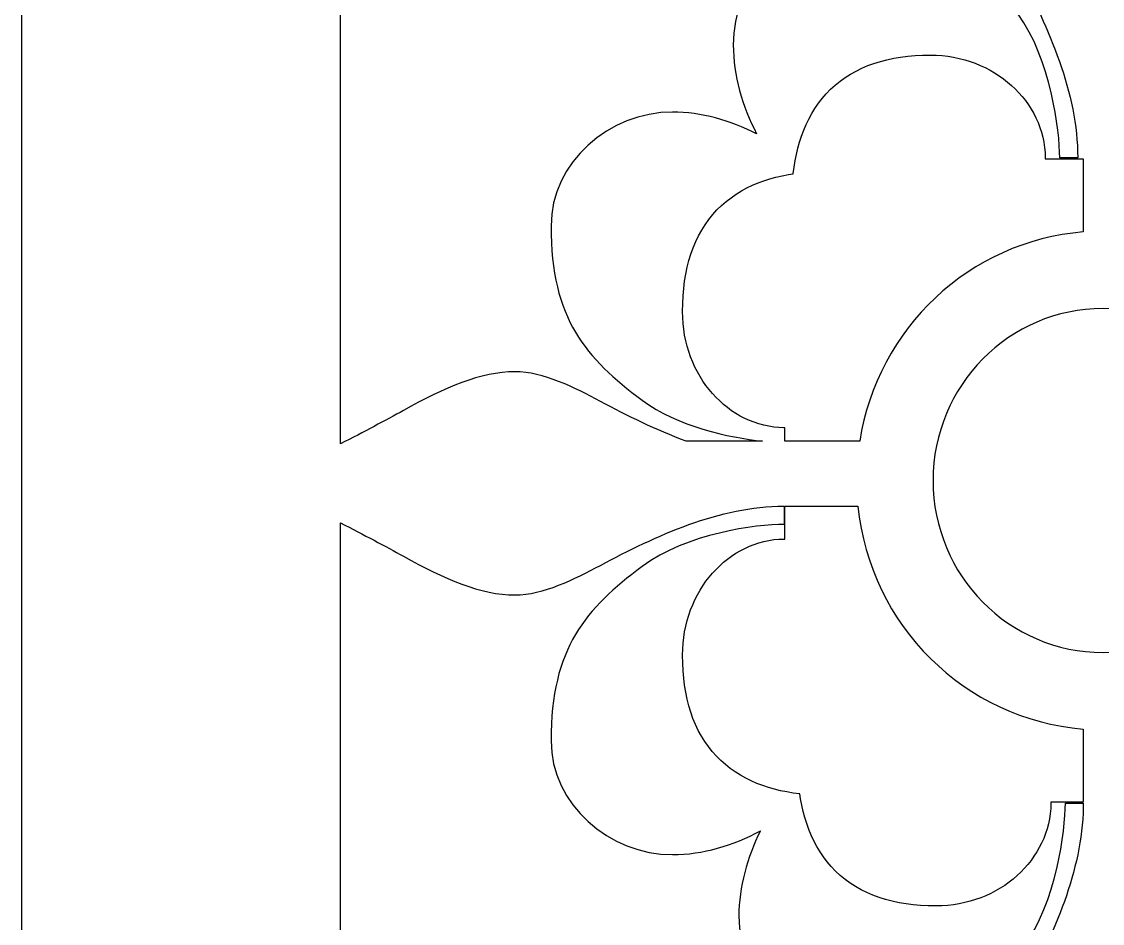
# Model space of a CAD drawing. Header units: centimetres. Extents: x -2.22 to 2.22, y -4.33 to 4.33.
# Drawn here: x -2.219 to -1.645, y -3.409 to -2.93 of the extents above; entities that cross this region are included whole.
import ezdxf

# ---------------------------------------------------------------- set-up
doc = ezdxf.new("R2010")
doc.units = ezdxf.units.CM
doc.header["$MEASUREMENT"] = 0
doc.layers.add('Layer 1', color=7, linetype='Continuous')

msp = doc.modelspace()

# ---------------------------------------------------------------- linework, layer by layer
at = {"layer": 'Layer 1', "color": 242}
for points, knots in [([(-2.21947, -4.33143), (-2.21947, -4.33143), (-2.21947, 4.33143), (-2.21947, 4.33143), (-2.21947, 4.33143), (-2.21947, 4.33143), (2.21948, 4.33143), (2.21948, 4.33143), (2.21948, 4.33143), (2.21948, 4.33143), (2.21948, -4.33143), (2.21948, -4.33143), (2.21948, -4.33143), (2.21948, -4.33143), (-2.21947, -4.33143), (-2.21947, -4.33143)], [0, 0, 0, 0, 0.2, 0.2, 0.2, 0.2, 0.4, 0.4, 0.4, 0.4, 0.6, 0.6, 0.6, 0.6, 1, 1, 1, 1]), ([(-1.6966, -2.82291), (-1.69969, -2.81378), (-1.70146, -2.80503), (-1.70146, -2.79667), (-1.70146, -2.79667), (-1.70146, -2.78153), (-1.69309, -2.76458), (-1.68589, -2.75065), (-1.68589, -2.75065), (-1.67064, -2.7216), (-1.6554, -2.68789), (-1.65479, -2.65408), (-1.65479, -2.65408), (-1.65479, -2.65408), (-1.65479, -2.65197), (-1.65479, -2.65197), (-1.65479, -2.65197), (-1.65479, -2.65197), (-1.66434, -2.65197), (-1.66434, -2.65197), (-1.66434, -2.65197), (-1.66434, -2.66651), (-1.66913, -2.70465), (-1.6865, -2.72826), (-1.6865, -2.72826), (-1.70865, -2.75853), (-1.729, -2.77729), (-1.7781, -2.77729), (-1.7781, -2.77729), (-1.81163, -2.77729), (-1.83797, -2.74582), (-1.83797, -2.71191), (-1.83797, -2.71191), (-1.83797, -2.69657), (-1.83355, -2.68073), (-1.82655, -2.6667), (-1.82655, -2.6667), (-1.84091, -2.67436), (-1.85734, -2.67927), (-1.87324, -2.67927), (-1.87324, -2.67927), (-1.90678, -2.67927), (-1.9379, -2.65263), (-1.9379, -2.61873), (-1.9379, -2.61873), (-1.9379, -2.56908), (-1.91935, -2.5485), (-1.88941, -2.5261), (-1.88941, -2.5261), (-1.86606, -2.50854), (-1.82834, -2.5037), (-1.81397, -2.5037), (-1.81397, -2.5037), (-1.81397, -2.5037), (-1.81397, -2.49401), (-1.81397, -2.49401), (-1.81397, -2.49401), (-1.8481, -2.49401), (-1.88222, -2.50975), (-1.91156, -2.5255), (-1.91156, -2.5255), (-1.92533, -2.53276), (-1.94209, -2.54123), (-1.95706, -2.54123), (-1.95706, -2.54123), (-1.97503, -2.54123), (-1.99478, -2.53276), (-2.01633, -2.52065), (-2.01633, -2.52065), (-2.02586, -2.51542), (-2.03749, -2.50919), (-2.04982, -2.50292), (-2.04982, -2.50292), (-2.04982, -2.50292), (-2.04982, -3.15395), (-2.04982, -3.15395), (-2.04982, -3.15395), (-2.03749, -3.14768), (-2.02586, -3.14145), (-2.01633, -3.13622), (-2.01633, -3.13622), (-1.99478, -3.1241), (-1.97503, -3.11563), (-1.95706, -3.11563), (-1.95706, -3.11563), (-1.94209, -3.11563), (-1.92533, -3.1241), (-1.91156, -3.13137), (-1.91156, -3.13137), (-1.89732, -3.13902), (-1.88195, -3.14666), (-1.86601, -3.1525), (-1.86601, -3.1525), (-1.86601, -3.1525), (-1.82538, -3.1525), (-1.82538, -3.1525), (-1.82538, -3.1525), (-1.84315, -3.15066), (-1.87083, -3.14474), (-1.88941, -3.13076), (-1.88941, -3.13076), (-1.91935, -3.10837), (-1.9379, -3.08779), (-1.9379, -3.03813), (-1.9379, -3.03813), (-1.9379, -3.00423), (-1.90678, -2.9776), (-1.87324, -2.9776), (-1.87324, -2.9776), (-1.85807, -2.9776), (-1.8424, -2.98206), (-1.82853, -2.98914), (-1.82853, -2.98914), (-1.83611, -2.97462), (-1.84096, -2.95801), (-1.84096, -2.94193), (-1.84096, -2.94193), (-1.84096, -2.90802), (-1.81462, -2.87655), (-1.78109, -2.87655), (-1.78109, -2.87655), (-1.73199, -2.87655), (-1.71164, -2.89531), (-1.68949, -2.92558), (-1.68949, -2.92558), (-1.67213, -2.94919), (-1.66733, -2.98733), (-1.66733, -3.00187), (-1.66733, -3.00187), (-1.66733, -3.00187), (-1.65776, -3.00187), (-1.65776, -3.00187), (-1.65776, -3.00187), (-1.65776, -2.96735), (-1.67332, -2.93285), (-1.68889, -2.90318), (-1.68889, -2.90318), (-1.69608, -2.88926), (-1.70446, -2.87231), (-1.70446, -2.85717), (-1.70446, -2.85717), (-1.70446, -2.84639), (-1.7015, -2.83497), (-1.6966, -2.82291)], [0, 0, 0, 0, 0.027027, 0.027027, 0.027027, 0.027027, 0.054054, 0.054054, 0.054054, 0.054054, 0.081081, 0.081081, 0.081081, 0.081081, 0.108108, 0.108108, 0.108108, 0.108108, 0.135135, 0.135135, 0.135135, 0.135135, 0.162162, 0.162162, 0.162162, 0.162162, 0.189189, 0.189189, 0.189189, 0.189189, 0.216216, 0.216216, 0.216216, 0.216216, 0.243243, 0.243243, 0.243243, 0.243243, 0.27027, 0.27027, 0.27027, 0.27027, 0.297297, 0.297297, 0.297297, 0.297297, 0.324324, 0.324324, 0.324324, 0.324324, 0.351351, 0.351351, 0.351351, 0.351351, 0.378378, 0.378378, 0.378378, 0.378378, 0.405405, 0.405405, 0.405405, 0.405405, 0.432432, 0.432432, 0.432432, 0.432432, 0.459459, 0.459459, 0.459459, 0.459459, 0.486486, 0.486486, 0.486486, 0.486486, 0.513514, 0.513514, 0.513514, 0.513514, 0.540541, 0.540541, 0.540541, 0.540541, 0.567568, 0.567568, 0.567568, 0.567568, 0.594595, 0.594595, 0.594595, 0.594595, 0.621622, 0.621622, 0.621622, 0.621622, 0.648649, 0.648649, 0.648649, 0.648649, 0.675676, 0.675676, 0.675676, 0.675676, 0.702703, 0.702703, 0.702703, 0.702703, 0.72973, 0.72973, 0.72973, 0.72973, 0.756757, 0.756757, 0.756757, 0.756757, 0.783784, 0.783784, 0.783784, 0.783784, 0.810811, 0.810811, 0.810811, 0.810811, 0.837838, 0.837838, 0.837838, 0.837838, 0.864865, 0.864865, 0.864865, 0.864865, 0.891892, 0.891892, 0.891892, 0.891892, 0.918919, 0.918919, 0.918919, 0.918919, 0.945946, 0.945946, 0.945946, 0.945946, 1, 1, 1, 1]), ([(-1.81345, -3.1525), (-1.81345, -3.1525), (-1.77373, -3.1525), (-1.77373, -3.1525), (-1.77373, -3.1525), (-1.76433, -3.09268), (-1.71535, -3.04618), (-1.65479, -3.04132), (-1.65479, -3.04132), (-1.65479, -3.04132), (-1.65479, -3.00239), (-1.65479, -3.00239), (-1.65479, -3.00239), (-1.65479, -3.00239), (-1.67505, -3.00239), (-1.67505, -3.00239), (-1.67505, -3.00239), (-1.67505, -3.00239), (-1.67505, -3.00165), (-1.67505, -3.00165), (-1.67505, -3.00165), (-1.67505, -3.00165), (-1.67513, -2.9991), (-1.67513, -2.9991), (-1.67513, -2.9991), (-1.67513, -2.9991), (-1.67537, -2.99635), (-1.67537, -2.99635), (-1.67537, -2.99635), (-1.67537, -2.99635), (-1.67578, -2.99364), (-1.67578, -2.99364), (-1.67578, -2.99364), (-1.67578, -2.99364), (-1.67633, -2.99096), (-1.67633, -2.99096), (-1.67633, -2.99096), (-1.67633, -2.99096), (-1.67703, -2.98833), (-1.67703, -2.98833), (-1.67703, -2.98833), (-1.67703, -2.98833), (-1.67787, -2.98575), (-1.67787, -2.98575), (-1.67787, -2.98575), (-1.67787, -2.98575), (-1.67884, -2.98322), (-1.67884, -2.98322), (-1.67884, -2.98322), (-1.67884, -2.98322), (-1.67995, -2.98074), (-1.67995, -2.98074), (-1.67995, -2.98074), (-1.67995, -2.98074), (-1.68118, -2.97833), (-1.68118, -2.97833), (-1.68118, -2.97833), (-1.68118, -2.97833), (-1.68253, -2.97598), (-1.68253, -2.97598), (-1.68253, -2.97598), (-1.68253, -2.97598), (-1.684, -2.9737), (-1.684, -2.9737), (-1.684, -2.9737), (-1.684, -2.9737), (-1.68559, -2.97149), (-1.68559, -2.97149), (-1.68559, -2.97149), (-1.68559, -2.97149), (-1.68728, -2.96936), (-1.68728, -2.96936), (-1.68728, -2.96936), (-1.68728, -2.96936), (-1.68908, -2.9673), (-1.68908, -2.9673), (-1.68908, -2.9673), (-1.68908, -2.9673), (-1.69099, -2.96532), (-1.69099, -2.96532), (-1.69099, -2.96532), (-1.69099, -2.96532), (-1.69299, -2.96342), (-1.69299, -2.96342), (-1.69299, -2.96342), (-1.69299, -2.96342), (-1.69509, -2.96161), (-1.69509, -2.96161), (-1.69509, -2.96161), (-1.69509, -2.96161), (-1.69729, -2.95989), (-1.69729, -2.95989), (-1.69729, -2.95989), (-1.69729, -2.95989), (-1.69957, -2.95826), (-1.69957, -2.95826), (-1.69957, -2.95826), (-1.69957, -2.95826), (-1.70195, -2.95673), (-1.70195, -2.95673), (-1.70195, -2.95673), (-1.70195, -2.95673), (-1.70441, -2.9553), (-1.70441, -2.9553), (-1.70441, -2.9553), (-1.70441, -2.9553), (-1.70695, -2.95398), (-1.70695, -2.95398), (-1.70695, -2.95398), (-1.70695, -2.95398), (-1.70957, -2.95276), (-1.70957, -2.95276), (-1.70957, -2.95276), (-1.70957, -2.95276), (-1.71227, -2.95165), (-1.71227, -2.95165), (-1.71227, -2.95165), (-1.71227, -2.95165), (-1.71504, -2.95066), (-1.71504, -2.95066), (-1.71504, -2.95066), (-1.71504, -2.95066), (-1.71788, -2.94979), (-1.71788, -2.94979), (-1.71788, -2.94979), (-1.71788, -2.94979), (-1.72079, -2.94905), (-1.72079, -2.94905), (-1.72079, -2.94905), (-1.72079, -2.94905), (-1.72376, -2.94843), (-1.72376, -2.94843), (-1.72376, -2.94843), (-1.72376, -2.94843), (-1.72679, -2.94794), (-1.72679, -2.94794), (-1.72679, -2.94794), (-1.72679, -2.94794), (-1.72987, -2.94759), (-1.72987, -2.94759), (-1.72987, -2.94759), (-1.72987, -2.94759), (-1.733, -2.94737), (-1.733, -2.94737), (-1.733, -2.94737), (-1.733, -2.94737), (-1.73614, -2.9473), (-1.73614, -2.9473), (-1.73614, -2.9473), (-1.73614, -2.9473), (-1.74028, -2.94737), (-1.74028, -2.94737), (-1.74028, -2.94737), (-1.74028, -2.94737), (-1.74427, -2.94757), (-1.74427, -2.94757), (-1.74427, -2.94757), (-1.74427, -2.94757), (-1.74815, -2.94791), (-1.74815, -2.94791), (-1.74815, -2.94791), (-1.74815, -2.94791), (-1.75194, -2.94838), (-1.75194, -2.94838), (-1.75194, -2.94838), (-1.75194, -2.94838), (-1.75563, -2.949), (-1.75563, -2.949), (-1.75563, -2.949), (-1.75563, -2.949), (-1.75922, -2.94976), (-1.75922, -2.94976), (-1.75922, -2.94976), (-1.75922, -2.94976), (-1.76271, -2.95066), (-1.76271, -2.95066), (-1.76271, -2.95066), (-1.76271, -2.95066), (-1.76611, -2.95171), (-1.76611, -2.95171), (-1.76611, -2.95171), (-1.76611, -2.95171), (-1.7694, -2.95291), (-1.7694, -2.95291), (-1.7694, -2.95291), (-1.7694, -2.95291), (-1.77258, -2.95426), (-1.77258, -2.95426), (-1.77258, -2.95426), (-1.77258, -2.95426), (-1.77566, -2.95577), (-1.77566, -2.95577), (-1.77566, -2.95577), (-1.77566, -2.95577), (-1.77862, -2.95742), (-1.77862, -2.95742), (-1.77862, -2.95742), (-1.77862, -2.95742), (-1.78146, -2.95923), (-1.78146, -2.95923), (-1.78146, -2.95923), (-1.78146, -2.95923), (-1.78417, -2.96118), (-1.78417, -2.96118), (-1.78417, -2.96118), (-1.78417, -2.96118), (-1.78675, -2.96327), (-1.78675, -2.96327), (-1.78675, -2.96327), (-1.78675, -2.96327), (-1.78919, -2.9655), (-1.78919, -2.9655), (-1.78919, -2.9655), (-1.78919, -2.9655), (-1.79149, -2.96786), (-1.79149, -2.96786), (-1.79149, -2.96786), (-1.79149, -2.96786), (-1.79365, -2.97034), (-1.79365, -2.97034), (-1.79365, -2.97034), (-1.79365, -2.97034), (-1.79565, -2.97294), (-1.79565, -2.97294), (-1.79565, -2.97294), (-1.79565, -2.97294), (-1.79751, -2.97563), (-1.79751, -2.97563), (-1.79751, -2.97563), (-1.79751, -2.97563), (-1.79922, -2.97842), (-1.79922, -2.97842), (-1.79922, -2.97842), (-1.79922, -2.97842), (-1.80079, -2.9813), (-1.80079, -2.9813), (-1.80079, -2.9813), (-1.80079, -2.9813), (-1.80221, -2.98426), (-1.80221, -2.98426), (-1.80221, -2.98426), (-1.80221, -2.98426), (-1.8035, -2.98729), (-1.8035, -2.98729), (-1.8035, -2.98729), (-1.8035, -2.98729), (-1.80465, -2.99039), (-1.80465, -2.99039), (-1.80465, -2.99039), (-1.80465, -2.99039), (-1.80567, -2.99355), (-1.80567, -2.99355), (-1.80567, -2.99355), (-1.80567, -2.99355), (-1.80657, -2.99678), (-1.80657, -2.99678), (-1.80657, -2.99678), (-1.80657, -2.99678), (-1.80735, -3.00007), (-1.80735, -3.00007), (-1.80735, -3.00007), (-1.80735, -3.00007), (-1.80802, -3.00341), (-1.80802, -3.00341), (-1.80802, -3.00341), (-1.80802, -3.00341), (-1.80858, -3.00681), (-1.80858, -3.00681), (-1.80858, -3.00681), (-1.80858, -3.00681), (-1.80904, -3.01026), (-1.80904, -3.01026), (-1.80904, -3.01026), (-1.80904, -3.01026), (-1.80905, -3.01036), (-1.80905, -3.01036), (-1.80905, -3.01036), (-1.80905, -3.01036), (-1.81162, -3.01077), (-1.81162, -3.01077), (-1.81162, -3.01077), (-1.81162, -3.01077), (-1.81496, -3.01142), (-1.81496, -3.01142), (-1.81496, -3.01142), (-1.81496, -3.01142), (-1.81825, -3.01219), (-1.81825, -3.01219), (-1.81825, -3.01219), (-1.81825, -3.01219), (-1.82148, -3.01308), (-1.82148, -3.01308), (-1.82148, -3.01308), (-1.82148, -3.01308), (-1.82465, -3.0141), (-1.82465, -3.0141), (-1.82465, -3.0141), (-1.82465, -3.0141), (-1.82776, -3.01524), (-1.82776, -3.01524), (-1.82776, -3.01524), (-1.82776, -3.01524), (-1.8308, -3.01652), (-1.8308, -3.01652), (-1.8308, -3.01652), (-1.8308, -3.01652), (-1.83376, -3.01795), (-1.83376, -3.01795), (-1.83376, -3.01795), (-1.83376, -3.01795), (-1.83665, -3.01952), (-1.83665, -3.01952), (-1.83665, -3.01952), (-1.83665, -3.01952), (-1.83945, -3.02123), (-1.83945, -3.02123), (-1.83945, -3.02123), (-1.83945, -3.02123), (-1.84215, -3.0231), (-1.84215, -3.0231), (-1.84215, -3.0231), (-1.84215, -3.0231), (-1.84476, -3.02512), (-1.84476, -3.02512), (-1.84476, -3.02512), (-1.84476, -3.02512), (-1.84725, -3.0273), (-1.84725, -3.0273), (-1.84725, -3.0273), (-1.84725, -3.0273), (-1.84962, -3.02962), (-1.84962, -3.02962), (-1.84962, -3.02962), (-1.84962, -3.02962), (-1.85186, -3.03209), (-1.85186, -3.03209), (-1.85186, -3.03209), (-1.85186, -3.03209), (-1.85396, -3.03471), (-1.85396, -3.03471), (-1.85396, -3.03471), (-1.85396, -3.03471), (-1.85593, -3.03746), (-1.85593, -3.03746), (-1.85593, -3.03746), (-1.85593, -3.03746), (-1.85774, -3.04034), (-1.85774, -3.04034), (-1.85774, -3.04034), (-1.85774, -3.04034), (-1.85941, -3.04335), (-1.85941, -3.04335), (-1.85941, -3.04335), (-1.85941, -3.04335), (-1.86092, -3.04647), (-1.86092, -3.04647), (-1.86092, -3.04647), (-1.86092, -3.04647), (-1.86228, -3.04971), (-1.86228, -3.04971), (-1.86228, -3.04971), (-1.86228, -3.04971), (-1.86349, -3.05306), (-1.86349, -3.05306), (-1.86349, -3.05306), (-1.86349, -3.05306), (-1.86455, -3.05651), (-1.86455, -3.05651), (-1.86455, -3.05651), (-1.86455, -3.05651), (-1.86546, -3.06007), (-1.86546, -3.06007), (-1.86546, -3.06007), (-1.86546, -3.06007), (-1.86622, -3.06373), (-1.86622, -3.06373), (-1.86622, -3.06373), (-1.86622, -3.06373), (-1.86684, -3.06749), (-1.86684, -3.06749), (-1.86684, -3.06749), (-1.86684, -3.06749), (-1.86732, -3.07134), (-1.86732, -3.07134), (-1.86732, -3.07134), (-1.86732, -3.07134), (-1.86766, -3.07531), (-1.86766, -3.07531), (-1.86766, -3.07531), (-1.86766, -3.07531), (-1.86786, -3.07937), (-1.86786, -3.07937), (-1.86786, -3.07937), (-1.86786, -3.07937), (-1.86793, -3.08359), (-1.86793, -3.08359), (-1.86793, -3.08359), (-1.86793, -3.08359), (-1.86786, -3.08676), (-1.86786, -3.08676), (-1.86786, -3.08676), (-1.86786, -3.08676), (-1.86765, -3.08993), (-1.86765, -3.08993), (-1.86765, -3.08993), (-1.86765, -3.08993), (-1.8673, -3.09305), (-1.8673, -3.09305), (-1.8673, -3.09305), (-1.8673, -3.09305), (-1.86682, -3.09611), (-1.86682, -3.09611), (-1.86682, -3.09611), (-1.86682, -3.09611), (-1.86621, -3.09911), (-1.86621, -3.09911), (-1.86621, -3.09911), (-1.86621, -3.09911), (-1.86547, -3.10205), (-1.86547, -3.10205), (-1.86547, -3.10205), (-1.86547, -3.10205), (-1.8646, -3.10493), (-1.8646, -3.10493), (-1.8646, -3.10493), (-1.8646, -3.10493), (-1.86363, -3.10773), (-1.86363, -3.10773), (-1.86363, -3.10773), (-1.86363, -3.10773), (-1.86253, -3.11046), (-1.86253, -3.11046), (-1.86253, -3.11046), (-1.86253, -3.11046), (-1.86133, -3.11311), (-1.86133, -3.11311), (-1.86133, -3.11311), (-1.86133, -3.11311), (-1.86002, -3.11568), (-1.86002, -3.11568), (-1.86002, -3.11568), (-1.86002, -3.11568), (-1.8586, -3.11817), (-1.8586, -3.11817), (-1.8586, -3.11817), (-1.8586, -3.11817), (-1.85709, -3.12057), (-1.85709, -3.12057), (-1.85709, -3.12057), (-1.85709, -3.12057), (-1.85548, -3.12288), (-1.85548, -3.12288), (-1.85548, -3.12288), (-1.85548, -3.12288), (-1.85378, -3.1251), (-1.85378, -3.1251), (-1.85378, -3.1251), (-1.85378, -3.1251), (-1.85199, -3.12723), (-1.85199, -3.12723), (-1.85199, -3.12723), (-1.85199, -3.12723), (-1.85012, -3.12925), (-1.85012, -3.12925), (-1.85012, -3.12925), (-1.85012, -3.12925), (-1.84816, -3.13118), (-1.84816, -3.13118), (-1.84816, -3.13118), (-1.84816, -3.13118), (-1.84612, -3.133), (-1.84612, -3.133), (-1.84612, -3.133), (-1.84612, -3.133), (-1.84401, -3.13471), (-1.84401, -3.13471), (-1.84401, -3.13471), (-1.84401, -3.13471), (-1.84182, -3.13632), (-1.84182, -3.13632), (-1.84182, -3.13632), (-1.84182, -3.13632), (-1.83957, -3.13781), (-1.83957, -3.13781), (-1.83957, -3.13781), (-1.83957, -3.13781), (-1.83724, -3.13918), (-1.83724, -3.13918), (-1.83724, -3.13918), (-1.83724, -3.13918), (-1.83486, -3.14042), (-1.83486, -3.14042), (-1.83486, -3.14042), (-1.83486, -3.14042), (-1.83241, -3.14154), (-1.83241, -3.14154), (-1.83241, -3.14154), (-1.83241, -3.14154), (-1.82991, -3.14252), (-1.82991, -3.14252), (-1.82991, -3.14252), (-1.82991, -3.14252), (-1.82736, -3.14338), (-1.82736, -3.14338), (-1.82736, -3.14338), (-1.82736, -3.14338), (-1.82475, -3.14408), (-1.82475, -3.14408), (-1.82475, -3.14408), (-1.82475, -3.14408), (-1.8221, -3.14464), (-1.8221, -3.14464), (-1.8221, -3.14464), (-1.8221, -3.14464), (-1.81942, -3.14505), (-1.81942, -3.14505), (-1.81942, -3.14505), (-1.81942, -3.14505), (-1.8167, -3.14529), (-1.8167, -3.14529), (-1.8167, -3.14529), (-1.8167, -3.14529), (-1.81418, -3.14537), (-1.81418, -3.14537), (-1.81418, -3.14537), (-1.81418, -3.14537), (-1.81345, -3.14537), (-1.81345, -3.14537), (-1.81345, -3.14537), (-1.81345, -3.14537), (-1.81345, -3.1525), (-1.81345, -3.1525)], [0, 0, 0, 0, 0.007463, 0.007463, 0.007463, 0.007463, 0.014925, 0.014925, 0.014925, 0.014925, 0.022388, 0.022388, 0.022388, 0.022388, 0.029851, 0.029851, 0.029851, 0.029851, 0.037313, 0.037313, 0.037313, 0.037313, 0.044776, 0.044776, 0.044776, 0.044776, 0.052239, 0.052239, 0.052239, 0.052239, 0.059701, 0.059701, 0.059701, 0.059701, 0.067164, 0.067164, 0.067164, 0.067164, 0.074627, 0.074627, 0.074627, 0.074627, 0.08209, 0.08209, 0.08209, 0.08209, 0.089552, 0.089552, 0.089552, 0.089552, 0.097015, 0.097015, 0.097015, 0.097015, 0.104478, 0.104478, 0.104478, 0.104478, 0.11194, 0.11194, 0.11194, 0.11194, 0.119403, 0.119403, 0.119403, 0.119403, 0.126866, 0.126866, 0.126866, 0.126866, 0.134328, 0.134328, 0.134328, 0.134328, 0.141791, 0.141791, 0.141791, 0.141791, 0.149254, 0.149254, 0.149254, 0.149254, 0.156716, 0.156716, 0.156716, 0.156716, 0.164179, 0.164179, 0.164179, 0.164179, 0.171642, 0.171642, 0.171642, 0.171642, 0.179104, 0.179104, 0.179104, 0.179104, 0.186567, 0.186567, 0.186567, 0.186567, 0.19403, 0.19403, 0.19403, 0.19403, 0.201493, 0.201493, 0.201493, 0.201493, 0.208955, 0.208955, 0.208955, 0.208955, 0.216418, 0.216418, 0.216418, 0.216418, 0.223881, 0.223881, 0.223881, 0.223881, 0.231343, 0.231343, 0.231343, 0.231343, 0.238806, 0.238806, 0.238806, 0.238806, 0.246269, 0.246269, 0.246269, 0.246269, 0.253731, 0.253731, 0.253731, 0.253731, 0.261194, 0.261194, 0.261194, 0.261194, 0.268657, 0.268657, 0.268657, 0.268657, 0.276119, 0.276119, 0.276119, 0.276119, 0.283582, 0.283582, 0.283582, 0.283582, 0.291045, 0.291045, 0.291045, 0.291045, 0.298507, 0.298507, 0.298507, 0.298507, 0.30597, 0.30597, 0.30597, 0.30597, 0.313433, 0.313433, 0.313433, 0.313433, 0.320896, 0.320896, 0.320896, 0.320896, 0.328358, 0.328358, 0.328358, 0.328358, 0.335821, 0.335821, 0.335821, 0.335821, 0.343284, 0.343284, 0.343284, 0.343284, 0.350746, 0.350746, 0.350746, 0.350746, 0.358209, 0.358209, 0.358209, 0.358209, 0.365672, 0.365672, 0.365672, 0.365672, 0.373134, 0.373134, 0.373134, 0.373134, 0.380597, 0.380597, 0.380597, 0.380597, 0.38806, 0.38806, 0.38806, 0.38806, 0.395522, 0.395522, 0.395522, 0.395522, 0.402985, 0.402985, 0.402985, 0.402985, 0.410448, 0.410448, 0.410448, 0.410448, 0.41791, 0.41791, 0.41791, 0.41791, 0.425373, 0.425373, 0.425373, 0.425373, 0.432836, 0.432836, 0.432836, 0.432836, 0.440299, 0.440299, 0.440299, 0.440299, 0.447761, 0.447761, 0.447761, 0.447761, 0.455224, 0.455224, 0.455224, 0.455224, 0.462687, 0.462687, 0.462687, 0.462687, 0.470149, 0.470149, 0.470149, 0.470149, 0.477612, 0.477612, 0.477612, 0.477612, 0.485075, 0.485075, 0.485075, 0.485075, 0.492537, 0.492537, 0.492537, 0.492537, 0.5, 0.5, 0.5, 0.5, 0.507463, 0.507463, 0.507463, 0.507463, 0.514925, 0.514925, 0.514925, 0.514925, 0.522388, 0.522388, 0.522388, 0.522388, 0.529851, 0.529851, 0.529851, 0.529851, 0.537313, 0.537313, 0.537313, 0.537313, 0.544776, 0.544776, 0.544776, 0.544776, 0.552239, 0.552239, 0.552239, 0.552239, 0.559701, 0.559701, 0.559701, 0.559701, 0.567164, 0.567164, 0.567164, 0.567164, 0.574627, 0.574627, 0.574627, 0.574627, 0.58209, 0.58209, 0.58209, 0.58209, 0.589552, 0.589552, 0.589552, 0.589552, 0.597015, 0.597015, 0.597015, 0.597015, 0.604478, 0.604478, 0.604478, 0.604478, 0.61194, 0.61194, 0.61194, 0.61194, 0.619403, 0.619403, 0.619403, 0.619403, 0.626866, 0.626866, 0.626866, 0.626866, 0.634328, 0.634328, 0.634328, 0.634328, 0.641791, 0.641791, 0.641791, 0.641791, 0.649254, 0.649254, 0.649254, 0.649254, 0.656716, 0.656716, 0.656716, 0.656716, 0.664179, 0.664179, 0.664179, 0.664179, 0.671642, 0.671642, 0.671642, 0.671642, 0.679104, 0.679104, 0.679104, 0.679104, 0.686567, 0.686567, 0.686567, 0.686567, 0.69403, 0.69403, 0.69403, 0.69403, 0.701493, 0.701493, 0.701493, 0.701493, 0.708955, 0.708955, 0.708955, 0.708955, 0.716418, 0.716418, 0.716418, 0.716418, 0.723881, 0.723881, 0.723881, 0.723881, 0.731343, 0.731343, 0.731343, 0.731343, 0.738806, 0.738806, 0.738806, 0.738806, 0.746269, 0.746269, 0.746269, 0.746269, 0.753731, 0.753731, 0.753731, 0.753731, 0.761194, 0.761194, 0.761194, 0.761194, 0.768657, 0.768657, 0.768657, 0.768657, 0.776119, 0.776119, 0.776119, 0.776119, 0.783582, 0.783582, 0.783582, 0.783582, 0.791045, 0.791045, 0.791045, 0.791045, 0.798507, 0.798507, 0.798507, 0.798507, 0.80597, 0.80597, 0.80597, 0.80597, 0.813433, 0.813433, 0.813433, 0.813433, 0.820896, 0.820896, 0.820896, 0.820896, 0.828358, 0.828358, 0.828358, 0.828358, 0.835821, 0.835821, 0.835821, 0.835821, 0.843284, 0.843284, 0.843284, 0.843284, 0.850746, 0.850746, 0.850746, 0.850746, 0.858209, 0.858209, 0.858209, 0.858209, 0.865672, 0.865672, 0.865672, 0.865672, 0.873134, 0.873134, 0.873134, 0.873134, 0.880597, 0.880597, 0.880597, 0.880597, 0.88806, 0.88806, 0.88806, 0.88806, 0.895522, 0.895522, 0.895522, 0.895522, 0.902985, 0.902985, 0.902985, 0.902985, 0.910448, 0.910448, 0.910448, 0.910448, 0.91791, 0.91791, 0.91791, 0.91791, 0.925373, 0.925373, 0.925373, 0.925373, 0.932836, 0.932836, 0.932836, 0.932836, 0.940299, 0.940299, 0.940299, 0.940299, 0.947761, 0.947761, 0.947761, 0.947761, 0.955224, 0.955224, 0.955224, 0.955224, 0.962687, 0.962687, 0.962687, 0.962687, 0.970149, 0.970149, 0.970149, 0.970149, 0.977612, 0.977612, 0.977612, 0.977612, 0.985075, 0.985075, 0.985075, 0.985075, 1, 1, 1, 1]), ([(-1.73471, -3.17345), (-1.73471, -3.12296), (-1.69422, -3.08202), (-1.64429, -3.08202), (-1.64429, -3.08202), (-1.59436, -3.08202), (-1.55387, -3.12296), (-1.55387, -3.17345), (-1.55387, -3.17345), (-1.55387, -3.22394), (-1.59436, -3.26488), (-1.64429, -3.26488), (-1.64429, -3.26488), (-1.69422, -3.26488), (-1.73471, -3.22394), (-1.73471, -3.17345)], [0, 0, 0, 0, 0.2, 0.2, 0.2, 0.2, 0.4, 0.4, 0.4, 0.4, 0.6, 0.6, 0.6, 0.6, 1, 1, 1, 1]), ([(-1.6966, -3.51597), (-1.69969, -3.50684), (-1.70146, -3.49809), (-1.70146, -3.48973), (-1.70146, -3.48973), (-1.70146, -3.47459), (-1.69309, -3.45764), (-1.68589, -3.44371), (-1.68589, -3.44371), (-1.67064, -3.41465), (-1.6554, -3.38095), (-1.65479, -3.34714), (-1.65479, -3.34714), (-1.65479, -3.34714), (-1.65479, -3.34503), (-1.65479, -3.34503), (-1.65479, -3.34503), (-1.65479, -3.34503), (-1.66434, -3.34503), (-1.66434, -3.34503), (-1.66434, -3.34503), (-1.66434, -3.35957), (-1.66913, -3.39771), (-1.6865, -3.42131), (-1.6865, -3.42131), (-1.70865, -3.45159), (-1.729, -3.47035), (-1.7781, -3.47035), (-1.7781, -3.47035), (-1.81163, -3.47035), (-1.83797, -3.43888), (-1.83797, -3.40497), (-1.83797, -3.40497), (-1.83797, -3.38962), (-1.83355, -3.37379), (-1.82655, -3.35975), (-1.82655, -3.35975), (-1.84091, -3.36742), (-1.85734, -3.37232), (-1.87324, -3.37232), (-1.87324, -3.37232), (-1.90678, -3.37232), (-1.9379, -3.34569), (-1.9379, -3.31179), (-1.9379, -3.31179), (-1.9379, -3.26214), (-1.91935, -3.24156), (-1.88941, -3.21916), (-1.88941, -3.21916), (-1.86606, -3.2016), (-1.82834, -3.19676), (-1.81397, -3.19676), (-1.81397, -3.19676), (-1.81397, -3.19676), (-1.81397, -3.18707), (-1.81397, -3.18707), (-1.81397, -3.18707), (-1.8481, -3.18707), (-1.88222, -3.20281), (-1.91156, -3.21856), (-1.91156, -3.21856), (-1.92533, -3.22582), (-1.94209, -3.23429), (-1.95706, -3.23429), (-1.95706, -3.23429), (-1.97503, -3.23429), (-1.99478, -3.22582), (-2.01633, -3.21371), (-2.01633, -3.21371), (-2.02586, -3.20848), (-2.03749, -3.20225), (-2.04982, -3.19598), (-2.04982, -3.19598), (-2.04982, -3.19598), (-2.04982, -3.84701), (-2.04982, -3.84701), (-2.04982, -3.84701), (-2.03749, -3.84074), (-2.02586, -3.83451), (-2.01633, -3.82927), (-2.01633, -3.82927), (-1.99478, -3.81716), (-1.97503, -3.80869), (-1.95706, -3.80869), (-1.95706, -3.80869), (-1.94209, -3.80869), (-1.92533, -3.81716), (-1.91156, -3.82443), (-1.91156, -3.82443), (-1.89732, -3.83208), (-1.88195, -3.83972), (-1.86601, -3.84555), (-1.86601, -3.84555), (-1.86601, -3.84555), (-1.82538, -3.84555), (-1.82538, -3.84555), (-1.82538, -3.84555), (-1.84315, -3.84372), (-1.87083, -3.8378), (-1.88941, -3.82382), (-1.88941, -3.82382), (-1.91935, -3.80142), (-1.9379, -3.78085), (-1.9379, -3.73119), (-1.9379, -3.73119), (-1.9379, -3.69729), (-1.90678, -3.67066), (-1.87324, -3.67066), (-1.87324, -3.67066), (-1.85807, -3.67066), (-1.8424, -3.67512), (-1.82853, -3.6822), (-1.82853, -3.6822), (-1.83611, -3.66768), (-1.84096, -3.65106), (-1.84096, -3.63499), (-1.84096, -3.63499), (-1.84096, -3.60108), (-1.81462, -3.56961), (-1.78109, -3.56961), (-1.78109, -3.56961), (-1.73199, -3.56961), (-1.71164, -3.58837), (-1.68949, -3.61864), (-1.68949, -3.61864), (-1.67213, -3.64224), (-1.66733, -3.68039), (-1.66733, -3.69492), (-1.66733, -3.69492), (-1.66733, -3.69492), (-1.65776, -3.69492), (-1.65776, -3.69492), (-1.65776, -3.69492), (-1.65776, -3.66041), (-1.67332, -3.62591), (-1.68889, -3.59624), (-1.68889, -3.59624), (-1.69608, -3.58232), (-1.70446, -3.56536), (-1.70446, -3.55023), (-1.70446, -3.55023), (-1.70446, -3.53945), (-1.7015, -3.52803), (-1.6966, -3.51597)], [0, 0, 0, 0, 0.027027, 0.027027, 0.027027, 0.027027, 0.054054, 0.054054, 0.054054, 0.054054, 0.081081, 0.081081, 0.081081, 0.081081, 0.108108, 0.108108, 0.108108, 0.108108, 0.135135, 0.135135, 0.135135, 0.135135, 0.162162, 0.162162, 0.162162, 0.162162, 0.189189, 0.189189, 0.189189, 0.189189, 0.216216, 0.216216, 0.216216, 0.216216, 0.243243, 0.243243, 0.243243, 0.243243, 0.27027, 0.27027, 0.27027, 0.27027, 0.297297, 0.297297, 0.297297, 0.297297, 0.324324, 0.324324, 0.324324, 0.324324, 0.351351, 0.351351, 0.351351, 0.351351, 0.378378, 0.378378, 0.378378, 0.378378, 0.405405, 0.405405, 0.405405, 0.405405, 0.432432, 0.432432, 0.432432, 0.432432, 0.459459, 0.459459, 0.459459, 0.459459, 0.486486, 0.486486, 0.486486, 0.486486, 0.513514, 0.513514, 0.513514, 0.513514, 0.540541, 0.540541, 0.540541, 0.540541, 0.567568, 0.567568, 0.567568, 0.567568, 0.594595, 0.594595, 0.594595, 0.594595, 0.621622, 0.621622, 0.621622, 0.621622, 0.648649, 0.648649, 0.648649, 0.648649, 0.675676, 0.675676, 0.675676, 0.675676, 0.702703, 0.702703, 0.702703, 0.702703, 0.72973, 0.72973, 0.72973, 0.72973, 0.756757, 0.756757, 0.756757, 0.756757, 0.783784, 0.783784, 0.783784, 0.783784, 0.810811, 0.810811, 0.810811, 0.810811, 0.837838, 0.837838, 0.837838, 0.837838, 0.864865, 0.864865, 0.864865, 0.864865, 0.891892, 0.891892, 0.891892, 0.891892, 0.918919, 0.918919, 0.918919, 0.918919, 0.945946, 0.945946, 0.945946, 0.945946, 1, 1, 1, 1]), ([(-1.77468, -3.18707), (-1.77468, -3.18707), (-1.81345, -3.18707), (-1.81345, -3.18707), (-1.81345, -3.18707), (-1.81345, -3.18707), (-1.81345, -3.20456), (-1.81345, -3.20456), (-1.81345, -3.20456), (-1.81345, -3.20456), (-1.81418, -3.20456), (-1.81418, -3.20456), (-1.81418, -3.20456), (-1.81418, -3.20456), (-1.81671, -3.20464), (-1.81671, -3.20464), (-1.81671, -3.20464), (-1.81671, -3.20464), (-1.81942, -3.20488), (-1.81942, -3.20488), (-1.81942, -3.20488), (-1.81942, -3.20488), (-1.8221, -3.20529), (-1.8221, -3.20529), (-1.8221, -3.20529), (-1.8221, -3.20529), (-1.82475, -3.20585), (-1.82475, -3.20585), (-1.82475, -3.20585), (-1.82475, -3.20585), (-1.82736, -3.20656), (-1.82736, -3.20656), (-1.82736, -3.20656), (-1.82736, -3.20656), (-1.82991, -3.20741), (-1.82991, -3.20741), (-1.82991, -3.20741), (-1.82991, -3.20741), (-1.83241, -3.20839), (-1.83241, -3.20839), (-1.83241, -3.20839), (-1.83241, -3.20839), (-1.83486, -3.20951), (-1.83486, -3.20951), (-1.83486, -3.20951), (-1.83486, -3.20951), (-1.83725, -3.21076), (-1.83725, -3.21076), (-1.83725, -3.21076), (-1.83725, -3.21076), (-1.83957, -3.21212), (-1.83957, -3.21212), (-1.83957, -3.21212), (-1.83957, -3.21212), (-1.84182, -3.21361), (-1.84182, -3.21361), (-1.84182, -3.21361), (-1.84182, -3.21361), (-1.84401, -3.21521), (-1.84401, -3.21521), (-1.84401, -3.21521), (-1.84401, -3.21521), (-1.84612, -3.21693), (-1.84612, -3.21693), (-1.84612, -3.21693), (-1.84612, -3.21693), (-1.84816, -3.21875), (-1.84816, -3.21875), (-1.84816, -3.21875), (-1.84816, -3.21875), (-1.85012, -3.22068), (-1.85012, -3.22068), (-1.85012, -3.22068), (-1.85012, -3.22068), (-1.85199, -3.2227), (-1.85199, -3.2227), (-1.85199, -3.2227), (-1.85199, -3.2227), (-1.85378, -3.22483), (-1.85378, -3.22483), (-1.85378, -3.22483), (-1.85378, -3.22483), (-1.85548, -3.22704), (-1.85548, -3.22704), (-1.85548, -3.22704), (-1.85548, -3.22704), (-1.85709, -3.22936), (-1.85709, -3.22936), (-1.85709, -3.22936), (-1.85709, -3.22936), (-1.8586, -3.23176), (-1.8586, -3.23176), (-1.8586, -3.23176), (-1.8586, -3.23176), (-1.86002, -3.23425), (-1.86002, -3.23425), (-1.86002, -3.23425), (-1.86002, -3.23425), (-1.86133, -3.23682), (-1.86133, -3.23682), (-1.86133, -3.23682), (-1.86133, -3.23682), (-1.86253, -3.23947), (-1.86253, -3.23947), (-1.86253, -3.23947), (-1.86253, -3.23947), (-1.86363, -3.24219), (-1.86363, -3.24219), (-1.86363, -3.24219), (-1.86363, -3.24219), (-1.86461, -3.245), (-1.86461, -3.245), (-1.86461, -3.245), (-1.86461, -3.245), (-1.86547, -3.24787), (-1.86547, -3.24787), (-1.86547, -3.24787), (-1.86547, -3.24787), (-1.8662, -3.25081), (-1.8662, -3.25081), (-1.8662, -3.25081), (-1.8662, -3.25081), (-1.86682, -3.25382), (-1.86682, -3.25382), (-1.86682, -3.25382), (-1.86682, -3.25382), (-1.8673, -3.25688), (-1.8673, -3.25688), (-1.8673, -3.25688), (-1.8673, -3.25688), (-1.86765, -3.25999), (-1.86765, -3.25999), (-1.86765, -3.25999), (-1.86765, -3.25999), (-1.86786, -3.26316), (-1.86786, -3.26316), (-1.86786, -3.26316), (-1.86786, -3.26316), (-1.86793, -3.26633), (-1.86793, -3.26633), (-1.86793, -3.26633), (-1.86793, -3.26633), (-1.86786, -3.27052), (-1.86786, -3.27052), (-1.86786, -3.27052), (-1.86786, -3.27052), (-1.86766, -3.27455), (-1.86766, -3.27455), (-1.86766, -3.27455), (-1.86766, -3.27455), (-1.86733, -3.27848), (-1.86733, -3.27848), (-1.86733, -3.27848), (-1.86733, -3.27848), (-1.86686, -3.28231), (-1.86686, -3.28231), (-1.86686, -3.28231), (-1.86686, -3.28231), (-1.86625, -3.28604), (-1.86625, -3.28604), (-1.86625, -3.28604), (-1.86625, -3.28604), (-1.8655, -3.28967), (-1.8655, -3.28967), (-1.8655, -3.28967), (-1.8655, -3.28967), (-1.86461, -3.2932), (-1.86461, -3.2932), (-1.86461, -3.2932), (-1.86461, -3.2932), (-1.86357, -3.29663), (-1.86357, -3.29663), (-1.86357, -3.29663), (-1.86357, -3.29663), (-1.86238, -3.29996), (-1.86238, -3.29996), (-1.86238, -3.29996), (-1.86238, -3.29996), (-1.86104, -3.30318), (-1.86104, -3.30318), (-1.86104, -3.30318), (-1.86104, -3.30318), (-1.85956, -3.30629), (-1.85956, -3.30629), (-1.85956, -3.30629), (-1.85956, -3.30629), (-1.85792, -3.30929), (-1.85792, -3.30929), (-1.85792, -3.30929), (-1.85792, -3.30929), (-1.85614, -3.31216), (-1.85614, -3.31216), (-1.85614, -3.31216), (-1.85614, -3.31216), (-1.85421, -3.3149), (-1.85421, -3.3149), (-1.85421, -3.3149), (-1.85421, -3.3149), (-1.85213, -3.31751), (-1.85213, -3.31751), (-1.85213, -3.31751), (-1.85213, -3.31751), (-1.84993, -3.31998), (-1.84993, -3.31998), (-1.84993, -3.31998), (-1.84993, -3.31998), (-1.8476, -3.3223), (-1.8476, -3.3223), (-1.8476, -3.3223), (-1.8476, -3.3223), (-1.84514, -3.32448), (-1.84514, -3.32448), (-1.84514, -3.32448), (-1.84514, -3.32448), (-1.84258, -3.32651), (-1.84258, -3.32651), (-1.84258, -3.32651), (-1.84258, -3.32651), (-1.83992, -3.32839), (-1.83992, -3.32839), (-1.83992, -3.32839), (-1.83992, -3.32839), (-1.83716, -3.33012), (-1.83716, -3.33012), (-1.83716, -3.33012), (-1.83716, -3.33012), (-1.83431, -3.3317), (-1.83431, -3.3317), (-1.83431, -3.3317), (-1.83431, -3.3317), (-1.83138, -3.33314), (-1.83138, -3.33314), (-1.83138, -3.33314), (-1.83138, -3.33314), (-1.82839, -3.33444), (-1.82839, -3.33444), (-1.82839, -3.33444), (-1.82839, -3.33444), (-1.82532, -3.3356), (-1.82532, -3.3356), (-1.82532, -3.3356), (-1.82532, -3.3356), (-1.82219, -3.33664), (-1.82219, -3.33664), (-1.82219, -3.33664), (-1.82219, -3.33664), (-1.819, -3.33755), (-1.819, -3.33755), (-1.819, -3.33755), (-1.819, -3.33755), (-1.81575, -3.33834), (-1.81575, -3.33834), (-1.81575, -3.33834), (-1.81575, -3.33834), (-1.81245, -3.33902), (-1.81245, -3.33902), (-1.81245, -3.33902), (-1.81245, -3.33902), (-1.80909, -3.33958), (-1.80909, -3.33958), (-1.80909, -3.33958), (-1.80909, -3.33958), (-1.80567, -3.34004), (-1.80567, -3.34004), (-1.80567, -3.34004), (-1.80567, -3.34004), (-1.80557, -3.34005), (-1.80557, -3.34005), (-1.80557, -3.34005), (-1.80557, -3.34005), (-1.80517, -3.34265), (-1.80517, -3.34265), (-1.80517, -3.34265), (-1.80517, -3.34265), (-1.80452, -3.34604), (-1.80452, -3.34604), (-1.80452, -3.34604), (-1.80452, -3.34604), (-1.80376, -3.34937), (-1.80376, -3.34937), (-1.80376, -3.34937), (-1.80376, -3.34937), (-1.80288, -3.35263), (-1.80288, -3.35263), (-1.80288, -3.35263), (-1.80288, -3.35263), (-1.80188, -3.35584), (-1.80188, -3.35584), (-1.80188, -3.35584), (-1.80188, -3.35584), (-1.80074, -3.35898), (-1.80074, -3.35898), (-1.80074, -3.35898), (-1.80074, -3.35898), (-1.79948, -3.36205), (-1.79948, -3.36205), (-1.79948, -3.36205), (-1.79948, -3.36205), (-1.79807, -3.36505), (-1.79807, -3.36505), (-1.79807, -3.36505), (-1.79807, -3.36505), (-1.79652, -3.36797), (-1.79652, -3.36797), (-1.79652, -3.36797), (-1.79652, -3.36797), (-1.79482, -3.3708), (-1.79482, -3.3708), (-1.79482, -3.3708), (-1.79482, -3.3708), (-1.79297, -3.37353), (-1.79297, -3.37353), (-1.79297, -3.37353), (-1.79297, -3.37353), (-1.79097, -3.37617), (-1.79097, -3.37617), (-1.79097, -3.37617), (-1.79097, -3.37617), (-1.78882, -3.37868), (-1.78882, -3.37868), (-1.78882, -3.37868), (-1.78882, -3.37868), (-1.78652, -3.38108), (-1.78652, -3.38108), (-1.78652, -3.38108), (-1.78652, -3.38108), (-1.78408, -3.38335), (-1.78408, -3.38335), (-1.78408, -3.38335), (-1.78408, -3.38335), (-1.78149, -3.38547), (-1.78149, -3.38547), (-1.78149, -3.38547), (-1.78149, -3.38547), (-1.77877, -3.38746), (-1.77877, -3.38746), (-1.77877, -3.38746), (-1.77877, -3.38746), (-1.77592, -3.3893), (-1.77592, -3.3893), (-1.77592, -3.3893), (-1.77592, -3.3893), (-1.77295, -3.39098), (-1.77295, -3.39098), (-1.77295, -3.39098), (-1.77295, -3.39098), (-1.76986, -3.39251), (-1.76986, -3.39251), (-1.76986, -3.39251), (-1.76986, -3.39251), (-1.76665, -3.39389), (-1.76665, -3.39389), (-1.76665, -3.39389), (-1.76665, -3.39389), (-1.76334, -3.39511), (-1.76334, -3.39511), (-1.76334, -3.39511), (-1.76334, -3.39511), (-1.75993, -3.39618), (-1.75993, -3.39618), (-1.75993, -3.39618), (-1.75993, -3.39618), (-1.75641, -3.3971), (-1.75641, -3.3971), (-1.75641, -3.3971), (-1.75641, -3.3971), (-1.75279, -3.39787), (-1.75279, -3.39787), (-1.75279, -3.39787), (-1.75279, -3.39787), (-1.74908, -3.3985), (-1.74908, -3.3985), (-1.74908, -3.3985), (-1.74908, -3.3985), (-1.74526, -3.39898), (-1.74526, -3.39898), (-1.74526, -3.39898), (-1.74526, -3.39898), (-1.74134, -3.39932), (-1.74134, -3.39932), (-1.74134, -3.39932), (-1.74134, -3.39932), (-1.73732, -3.39953), (-1.73732, -3.39953), (-1.73732, -3.39953), (-1.73732, -3.39953), (-1.73315, -3.3996), (-1.73315, -3.3996), (-1.73315, -3.3996), (-1.73315, -3.3996), (-1.73001, -3.39953), (-1.73001, -3.39953), (-1.73001, -3.39953), (-1.73001, -3.39953), (-1.72688, -3.39931), (-1.72688, -3.39931), (-1.72688, -3.39931), (-1.72688, -3.39931), (-1.7238, -3.39896), (-1.7238, -3.39896), (-1.7238, -3.39896), (-1.7238, -3.39896), (-1.72077, -3.39847), (-1.72077, -3.39847), (-1.72077, -3.39847), (-1.72077, -3.39847), (-1.7178, -3.39785), (-1.7178, -3.39785), (-1.7178, -3.39785), (-1.7178, -3.39785), (-1.71489, -3.39711), (-1.71489, -3.39711), (-1.71489, -3.39711), (-1.71489, -3.39711), (-1.71205, -3.39624), (-1.71205, -3.39624), (-1.71205, -3.39624), (-1.71205, -3.39624), (-1.70928, -3.39525), (-1.70928, -3.39525), (-1.70928, -3.39525), (-1.70928, -3.39525), (-1.70658, -3.39414), (-1.70658, -3.39414), (-1.70658, -3.39414), (-1.70658, -3.39414), (-1.70396, -3.39292), (-1.70396, -3.39292), (-1.70396, -3.39292), (-1.70396, -3.39292), (-1.70142, -3.3916), (-1.70142, -3.3916), (-1.70142, -3.3916), (-1.70142, -3.3916), (-1.69896, -3.39017), (-1.69896, -3.39017), (-1.69896, -3.39017), (-1.69896, -3.39017), (-1.69658, -3.38864), (-1.69658, -3.38864), (-1.69658, -3.38864), (-1.69658, -3.38864), (-1.69429, -3.38701), (-1.69429, -3.38701), (-1.69429, -3.38701), (-1.69429, -3.38701), (-1.6921, -3.38529), (-1.6921, -3.38529), (-1.6921, -3.38529), (-1.6921, -3.38529), (-1.69, -3.38348), (-1.69, -3.38348), (-1.69, -3.38348), (-1.69, -3.38348), (-1.68799, -3.38159), (-1.68799, -3.38159), (-1.68799, -3.38159), (-1.68799, -3.38159), (-1.68609, -3.3796), (-1.68609, -3.3796), (-1.68609, -3.3796), (-1.68609, -3.3796), (-1.68429, -3.37755), (-1.68429, -3.37755), (-1.68429, -3.37755), (-1.68429, -3.37755), (-1.68259, -3.37541), (-1.68259, -3.37541), (-1.68259, -3.37541), (-1.68259, -3.37541), (-1.68101, -3.3732), (-1.68101, -3.3732), (-1.68101, -3.3732), (-1.68101, -3.3732), (-1.67954, -3.37092), (-1.67954, -3.37092), (-1.67954, -3.37092), (-1.67954, -3.37092), (-1.67818, -3.36857), (-1.67818, -3.36857), (-1.67818, -3.36857), (-1.67818, -3.36857), (-1.67695, -3.36616), (-1.67695, -3.36616), (-1.67695, -3.36616), (-1.67695, -3.36616), (-1.67584, -3.36368), (-1.67584, -3.36368), (-1.67584, -3.36368), (-1.67584, -3.36368), (-1.67487, -3.36115), (-1.67487, -3.36115), (-1.67487, -3.36115), (-1.67487, -3.36115), (-1.67403, -3.35857), (-1.67403, -3.35857), (-1.67403, -3.35857), (-1.67403, -3.35857), (-1.67333, -3.35594), (-1.67333, -3.35594), (-1.67333, -3.35594), (-1.67333, -3.35594), (-1.67278, -3.35326), (-1.67278, -3.35326), (-1.67278, -3.35326), (-1.67278, -3.35326), (-1.67237, -3.35055), (-1.67237, -3.35055), (-1.67237, -3.35055), (-1.67237, -3.35055), (-1.67213, -3.3478), (-1.67213, -3.3478), (-1.67213, -3.3478), (-1.67213, -3.3478), (-1.67205, -3.34525), (-1.67205, -3.34525), (-1.67205, -3.34525), (-1.67205, -3.34525), (-1.67205, -3.3445), (-1.67205, -3.3445), (-1.67205, -3.3445), (-1.67205, -3.3445), (-1.65479, -3.3445), (-1.65479, -3.3445), (-1.65479, -3.3445), (-1.65479, -3.3445), (-1.65479, -3.30557), (-1.65479, -3.30557), (-1.65479, -3.30557), (-1.7178, -3.30052), (-1.76828, -3.25038), (-1.77468, -3.18707)], [0, 0, 0, 0, 0.007463, 0.007463, 0.007463, 0.007463, 0.014925, 0.014925, 0.014925, 0.014925, 0.022388, 0.022388, 0.022388, 0.022388, 0.029851, 0.029851, 0.029851, 0.029851, 0.037313, 0.037313, 0.037313, 0.037313, 0.044776, 0.044776, 0.044776, 0.044776, 0.052239, 0.052239, 0.052239, 0.052239, 0.059701, 0.059701, 0.059701, 0.059701, 0.067164, 0.067164, 0.067164, 0.067164, 0.074627, 0.074627, 0.074627, 0.074627, 0.08209, 0.08209, 0.08209, 0.08209, 0.089552, 0.089552, 0.089552, 0.089552, 0.097015, 0.097015, 0.097015, 0.097015, 0.104478, 0.104478, 0.104478, 0.104478, 0.11194, 0.11194, 0.11194, 0.11194, 0.119403, 0.119403, 0.119403, 0.119403, 0.126866, 0.126866, 0.126866, 0.126866, 0.134328, 0.134328, 0.134328, 0.134328, 0.141791, 0.141791, 0.141791, 0.141791, 0.149254, 0.149254, 0.149254, 0.149254, 0.156716, 0.156716, 0.156716, 0.156716, 0.164179, 0.164179, 0.164179, 0.164179, 0.171642, 0.171642, 0.171642, 0.171642, 0.179104, 0.179104, 0.179104, 0.179104, 0.186567, 0.186567, 0.186567, 0.186567, 0.19403, 0.19403, 0.19403, 0.19403, 0.201493, 0.201493, 0.201493, 0.201493, 0.208955, 0.208955, 0.208955, 0.208955, 0.216418, 0.216418, 0.216418, 0.216418, 0.223881, 0.223881, 0.223881, 0.223881, 0.231343, 0.231343, 0.231343, 0.231343, 0.238806, 0.238806, 0.238806, 0.238806, 0.246269, 0.246269, 0.246269, 0.246269, 0.253731, 0.253731, 0.253731, 0.253731, 0.261194, 0.261194, 0.261194, 0.261194, 0.268657, 0.268657, 0.268657, 0.268657, 0.276119, 0.276119, 0.276119, 0.276119, 0.283582, 0.283582, 0.283582, 0.283582, 0.291045, 0.291045, 0.291045, 0.291045, 0.298507, 0.298507, 0.298507, 0.298507, 0.30597, 0.30597, 0.30597, 0.30597, 0.313433, 0.313433, 0.313433, 0.313433, 0.320896, 0.320896, 0.320896, 0.320896, 0.328358, 0.328358, 0.328358, 0.328358, 0.335821, 0.335821, 0.335821, 0.335821, 0.343284, 0.343284, 0.343284, 0.343284, 0.350746, 0.350746, 0.350746, 0.350746, 0.358209, 0.358209, 0.358209, 0.358209, 0.365672, 0.365672, 0.365672, 0.365672, 0.373134, 0.373134, 0.373134, 0.373134, 0.380597, 0.380597, 0.380597, 0.380597, 0.38806, 0.38806, 0.38806, 0.38806, 0.395522, 0.395522, 0.395522, 0.395522, 0.402985, 0.402985, 0.402985, 0.402985, 0.410448, 0.410448, 0.410448, 0.410448, 0.41791, 0.41791, 0.41791, 0.41791, 0.425373, 0.425373, 0.425373, 0.425373, 0.432836, 0.432836, 0.432836, 0.432836, 0.440299, 0.440299, 0.440299, 0.440299, 0.447761, 0.447761, 0.447761, 0.447761, 0.455224, 0.455224, 0.455224, 0.455224, 0.462687, 0.462687, 0.462687, 0.462687, 0.470149, 0.470149, 0.470149, 0.470149, 0.477612, 0.477612, 0.477612, 0.477612, 0.485075, 0.485075, 0.485075, 0.485075, 0.492537, 0.492537, 0.492537, 0.492537, 0.5, 0.5, 0.5, 0.5, 0.507463, 0.507463, 0.507463, 0.507463, 0.514925, 0.514925, 0.514925, 0.514925, 0.522388, 0.522388, 0.522388, 0.522388, 0.529851, 0.529851, 0.529851, 0.529851, 0.537313, 0.537313, 0.537313, 0.537313, 0.544776, 0.544776, 0.544776, 0.544776, 0.552239, 0.552239, 0.552239, 0.552239, 0.559701, 0.559701, 0.559701, 0.559701, 0.567164, 0.567164, 0.567164, 0.567164, 0.574627, 0.574627, 0.574627, 0.574627, 0.58209, 0.58209, 0.58209, 0.58209, 0.589552, 0.589552, 0.589552, 0.589552, 0.597015, 0.597015, 0.597015, 0.597015, 0.604478, 0.604478, 0.604478, 0.604478, 0.61194, 0.61194, 0.61194, 0.61194, 0.619403, 0.619403, 0.619403, 0.619403, 0.626866, 0.626866, 0.626866, 0.626866, 0.634328, 0.634328, 0.634328, 0.634328, 0.641791, 0.641791, 0.641791, 0.641791, 0.649254, 0.649254, 0.649254, 0.649254, 0.656716, 0.656716, 0.656716, 0.656716, 0.664179, 0.664179, 0.664179, 0.664179, 0.671642, 0.671642, 0.671642, 0.671642, 0.679104, 0.679104, 0.679104, 0.679104, 0.686567, 0.686567, 0.686567, 0.686567, 0.69403, 0.69403, 0.69403, 0.69403, 0.701493, 0.701493, 0.701493, 0.701493, 0.708955, 0.708955, 0.708955, 0.708955, 0.716418, 0.716418, 0.716418, 0.716418, 0.723881, 0.723881, 0.723881, 0.723881, 0.731343, 0.731343, 0.731343, 0.731343, 0.738806, 0.738806, 0.738806, 0.738806, 0.746269, 0.746269, 0.746269, 0.746269, 0.753731, 0.753731, 0.753731, 0.753731, 0.761194, 0.761194, 0.761194, 0.761194, 0.768657, 0.768657, 0.768657, 0.768657, 0.776119, 0.776119, 0.776119, 0.776119, 0.783582, 0.783582, 0.783582, 0.783582, 0.791045, 0.791045, 0.791045, 0.791045, 0.798507, 0.798507, 0.798507, 0.798507, 0.80597, 0.80597, 0.80597, 0.80597, 0.813433, 0.813433, 0.813433, 0.813433, 0.820896, 0.820896, 0.820896, 0.820896, 0.828358, 0.828358, 0.828358, 0.828358, 0.835821, 0.835821, 0.835821, 0.835821, 0.843284, 0.843284, 0.843284, 0.843284, 0.850746, 0.850746, 0.850746, 0.850746, 0.858209, 0.858209, 0.858209, 0.858209, 0.865672, 0.865672, 0.865672, 0.865672, 0.873134, 0.873134, 0.873134, 0.873134, 0.880597, 0.880597, 0.880597, 0.880597, 0.88806, 0.88806, 0.88806, 0.88806, 0.895522, 0.895522, 0.895522, 0.895522, 0.902985, 0.902985, 0.902985, 0.902985, 0.910448, 0.910448, 0.910448, 0.910448, 0.91791, 0.91791, 0.91791, 0.91791, 0.925373, 0.925373, 0.925373, 0.925373, 0.932836, 0.932836, 0.932836, 0.932836, 0.940299, 0.940299, 0.940299, 0.940299, 0.947761, 0.947761, 0.947761, 0.947761, 0.955224, 0.955224, 0.955224, 0.955224, 0.962687, 0.962687, 0.962687, 0.962687, 0.970149, 0.970149, 0.970149, 0.970149, 0.977612, 0.977612, 0.977612, 0.977612, 0.985075, 0.985075, 0.985075, 0.985075, 1, 1, 1, 1])]:
    msp.add_open_spline(points, degree=3, knots=knots, dxfattribs=at)

doc.saveas('drawing.dxf')
